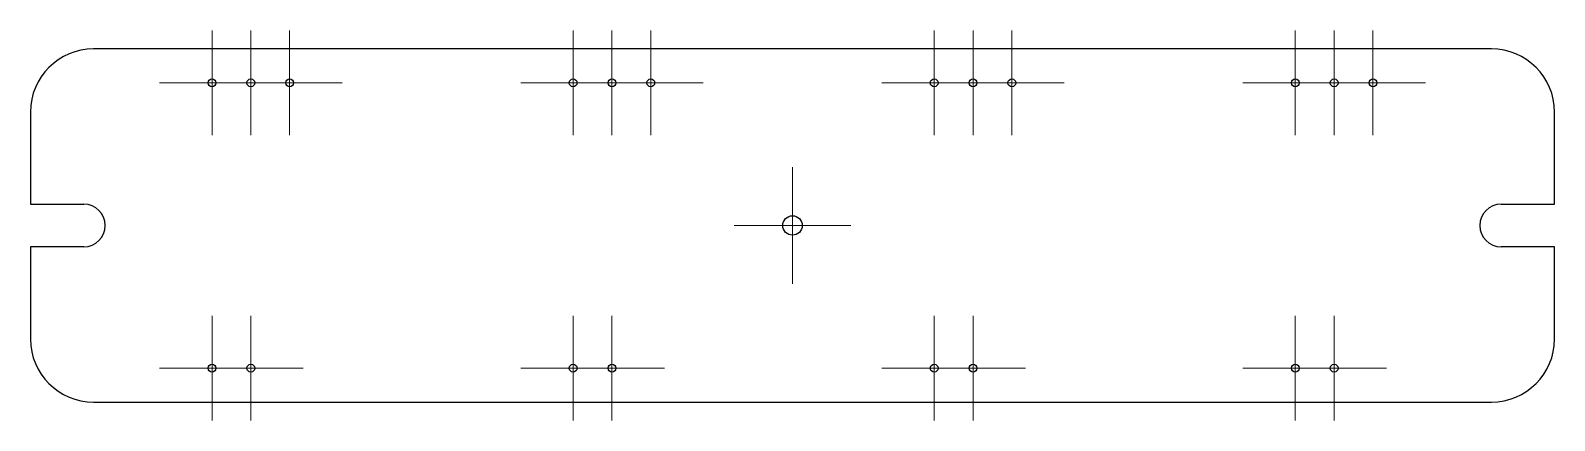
# Model space of a CAD drawing. Header units: millimetres. Extents: x 68.1 to 146.6, y 219.3 to 239.4.
import ezdxf

# ---------------------------------------------------------------- set-up
doc = ezdxf.new("R2010")
doc.units = ezdxf.units.MM

# ---------------------------------------------------------------- blocks, each defined once
blk = doc.blocks.new('SW_CENTERMARKSYMBOL_0')
at = {"color": 0, "linetype": 'Continuous', "lineweight": 18}
for p, q in [((0, 2.5), (0, 3)), ((0, 0), (0, 2.5)), ((-2.5, 0), (-3, 0)), ((0, 0), (-2.5, 0)), ((0, 0), (0, -2.5)), ((0, 0), (2.5, 0)), ((2.5, 0), (3, 0)), ((0, -2.5), (0, -3))]:
    blk.add_line(p, q, dxfattribs=at)
blk = doc.blocks.new('SW_CENTERMARKSYMBOL_1')
at = {"color": 0, "linetype": 'Continuous', "lineweight": 18}
for p, q in [((0, 2.5), (0, 2.7)), ((0, 0), (0, 2.5)), ((-2.5, 0), (-2.7, 0)), ((0, 0), (-2.5, 0)), ((0, 0), (0, -2.5)), ((0, 0), (2.5, 0)), ((2.5, 0), (2.7, 0)), ((0, -2.5), (0, -2.7))]:
    blk.add_line(p, q, dxfattribs=at)
blk = doc.blocks.new('SW_CENTERMARKSYMBOL_2')
at = {"color": 0, "linetype": 'Continuous', "lineweight": 18}
for p, q in [((0, 2.5), (0, 2.7)), ((0, 0), (0, 2.5)), ((-2.5, 0), (-2.7, 0)), ((0, 0), (-2.5, 0)), ((0, 0), (0, -2.5)), ((0, 0), (2.5, 0)), ((2.5, 0), (2.7, 0)), ((0, -2.5), (0, -2.7))]:
    blk.add_line(p, q, dxfattribs=at)
blk = doc.blocks.new('SW_CENTERMARKSYMBOL_3')
at = {"color": 0, "linetype": 'Continuous', "lineweight": 18}
for p, q in [((0, 2.5), (0, 2.7)), ((0, 0), (0, 2.5)), ((-2.5, 0), (-2.7, 0)), ((0, 0), (-2.5, 0)), ((0, 0), (0, -2.5)), ((0, 0), (2.5, 0)), ((2.5, 0), (2.7, 0)), ((0, -2.5), (0, -2.7))]:
    blk.add_line(p, q, dxfattribs=at)
blk = doc.blocks.new('SW_CENTERMARKSYMBOL_4')
at = {"color": 0, "linetype": 'Continuous', "lineweight": 18}
for p, q in [((0, 2.5), (0, 2.7)), ((0, 0), (0, 2.5)), ((-2.5, 0), (-2.7, 0)), ((0, 0), (-2.5, 0)), ((0, 0), (0, -2.5)), ((0, 0), (2.5, 0)), ((2.5, 0), (2.7, 0)), ((0, -2.5), (0, -2.7))]:
    blk.add_line(p, q, dxfattribs=at)
blk = doc.blocks.new('SW_CENTERMARKSYMBOL_5')
at = {"color": 0, "linetype": 'Continuous', "lineweight": 18}
for p, q in [((0, 2.5), (0, 2.7)), ((0, 0), (0, 2.5)), ((-2.5, 0), (-2.7, 0)), ((0, 0), (-2.5, 0)), ((0, 0), (0, -2.5)), ((0, 0), (2.5, 0)), ((2.5, 0), (2.7, 0)), ((0, -2.5), (0, -2.7))]:
    blk.add_line(p, q, dxfattribs=at)
blk = doc.blocks.new('SW_CENTERMARKSYMBOL_6')
at = {"color": 0, "linetype": 'Continuous', "lineweight": 18}
for p, q in [((0, 2.5), (0, 2.7)), ((0, 0), (0, 2.5)), ((-2.5, 0), (-2.7, 0)), ((0, 0), (-2.5, 0)), ((0, 0), (0, -2.5)), ((0, 0), (2.5, 0)), ((2.5, 0), (2.7, 0)), ((0, -2.5), (0, -2.7))]:
    blk.add_line(p, q, dxfattribs=at)
blk = doc.blocks.new('SW_CENTERMARKSYMBOL_7')
at = {"color": 0, "linetype": 'Continuous', "lineweight": 18}
for p, q in [((0, 2.5), (0, 2.7)), ((0, 0), (0, 2.5)), ((-2.5, 0), (-2.7, 0)), ((0, 0), (-2.5, 0)), ((0, 0), (0, -2.5)), ((0, 0), (2.5, 0)), ((2.5, 0), (2.7, 0)), ((0, -2.5), (0, -2.7))]:
    blk.add_line(p, q, dxfattribs=at)
blk = doc.blocks.new('SW_CENTERMARKSYMBOL_8')
at = {"color": 0, "linetype": 'Continuous', "lineweight": 18}
for p, q in [((0, 2.5), (0, 2.7)), ((0, 0), (0, 2.5)), ((-2.5, 0), (-2.7, 0)), ((0, 0), (-2.5, 0)), ((0, 0), (0, -2.5)), ((0, 0), (2.5, 0)), ((2.5, 0), (2.7, 0)), ((0, -2.5), (0, -2.7))]:
    blk.add_line(p, q, dxfattribs=at)
blk = doc.blocks.new('SW_CENTERMARKSYMBOL_9')
at = {"color": 0, "linetype": 'Continuous', "lineweight": 18}
for p, q in [((0, 2.5), (0, 2.7)), ((0, 0), (0, 2.5)), ((-2.5, 0), (-2.7, 0)), ((0, 0), (-2.5, 0)), ((0, 0), (0, -2.5)), ((0, 0), (2.5, 0)), ((2.5, 0), (2.7, 0)), ((0, -2.5), (0, -2.7))]:
    blk.add_line(p, q, dxfattribs=at)
blk = doc.blocks.new('SW_CENTERMARKSYMBOL_10')
at = {"color": 0, "linetype": 'Continuous', "lineweight": 18}
for p, q in [((0, 2.5), (0, 2.7)), ((0, 0), (0, 2.5)), ((-2.5, 0), (-2.7, 0)), ((0, 0), (-2.5, 0)), ((0, 0), (0, -2.5)), ((0, 0), (2.5, 0)), ((2.5, 0), (2.7, 0)), ((0, -2.5), (0, -2.7))]:
    blk.add_line(p, q, dxfattribs=at)
blk = doc.blocks.new('SW_CENTERMARKSYMBOL_11')
at = {"color": 0, "linetype": 'Continuous', "lineweight": 18}
for p, q in [((0, 2.5), (0, 2.7)), ((0, 0), (0, 2.5)), ((-2.5, 0), (-2.7, 0)), ((0, 0), (-2.5, 0)), ((0, 0), (0, -2.5)), ((0, 0), (2.5, 0)), ((2.5, 0), (2.7, 0)), ((0, -2.5), (0, -2.7))]:
    blk.add_line(p, q, dxfattribs=at)
blk = doc.blocks.new('SW_CENTERMARKSYMBOL_12')
at = {"color": 0, "linetype": 'Continuous', "lineweight": 18}
for p, q in [((0, 2.5), (0, 2.7)), ((0, 0), (0, 2.5)), ((-2.5, 0), (-2.7, 0)), ((0, 0), (-2.5, 0)), ((0, 0), (0, -2.5)), ((0, 0), (2.5, 0)), ((2.5, 0), (2.7, 0)), ((0, -2.5), (0, -2.7))]:
    blk.add_line(p, q, dxfattribs=at)
blk = doc.blocks.new('SW_CENTERMARKSYMBOL_13')
at = {"color": 0, "linetype": 'Continuous', "lineweight": 18}
for p, q in [((0, 2.5), (0, 2.7)), ((0, 0), (0, 2.5)), ((-2.5, 0), (-2.7, 0)), ((0, 0), (-2.5, 0)), ((0, 0), (0, -2.5)), ((0, 0), (2.5, 0)), ((2.5, 0), (2.7, 0)), ((0, -2.5), (0, -2.7))]:
    blk.add_line(p, q, dxfattribs=at)
blk = doc.blocks.new('SW_CENTERMARKSYMBOL_14')
at = {"color": 0, "linetype": 'Continuous', "lineweight": 18}
for p, q in [((0, 2.5), (0, 2.7)), ((0, 0), (0, 2.5)), ((-2.5, 0), (-2.7, 0)), ((0, 0), (-2.5, 0)), ((0, 0), (0, -2.5)), ((0, 0), (2.5, 0)), ((2.5, 0), (2.7, 0)), ((0, -2.5), (0, -2.7))]:
    blk.add_line(p, q, dxfattribs=at)
blk = doc.blocks.new('SW_CENTERMARKSYMBOL_15')
at = {"color": 0, "linetype": 'Continuous', "lineweight": 18}
for p, q in [((0, 2.5), (0, 2.7)), ((0, 0), (0, 2.5)), ((-2.5, 0), (-2.7, 0)), ((0, 0), (-2.5, 0)), ((0, 0), (0, -2.5)), ((0, 0), (2.5, 0)), ((2.5, 0), (2.7, 0)), ((0, -2.5), (0, -2.7))]:
    blk.add_line(p, q, dxfattribs=at)
blk = doc.blocks.new('SW_CENTERMARKSYMBOL_16')
at = {"color": 0, "linetype": 'Continuous', "lineweight": 18}
for p, q in [((0, 2.5), (0, 2.7)), ((0, 0), (0, 2.5)), ((-2.5, 0), (-2.7, 0)), ((0, 0), (-2.5, 0)), ((0, 0), (0, -2.5)), ((0, 0), (2.5, 0)), ((2.5, 0), (2.7, 0)), ((0, -2.5), (0, -2.7))]:
    blk.add_line(p, q, dxfattribs=at)
blk = doc.blocks.new('SW_CENTERMARKSYMBOL_17')
at = {"color": 0, "linetype": 'Continuous', "lineweight": 18}
for p, q in [((0, 2.5), (0, 2.7)), ((0, 0), (0, 2.5)), ((-2.5, 0), (-2.7, 0)), ((0, 0), (-2.5, 0)), ((0, 0), (0, -2.5)), ((0, 0), (2.5, 0)), ((2.5, 0), (2.7, 0)), ((0, -2.5), (0, -2.7))]:
    blk.add_line(p, q, dxfattribs=at)
blk = doc.blocks.new('SW_CENTERMARKSYMBOL_18')
at = {"color": 0, "linetype": 'Continuous', "lineweight": 18}
for p, q in [((0, 2.5), (0, 2.7)), ((0, 0), (0, 2.5)), ((-2.5, 0), (-2.7, 0)), ((0, 0), (-2.5, 0)), ((0, 0), (0, -2.5)), ((0, 0), (2.5, 0)), ((2.5, 0), (2.7, 0)), ((0, -2.5), (0, -2.7))]:
    blk.add_line(p, q, dxfattribs=at)
blk = doc.blocks.new('SW_CENTERMARKSYMBOL_19')
at = {"color": 0, "linetype": 'Continuous', "lineweight": 18}
for p, q in [((0, 2.5), (0, 2.7)), ((0, 0), (0, 2.5)), ((-2.5, 0), (-2.7, 0)), ((0, 0), (-2.5, 0)), ((0, 0), (0, -2.5)), ((0, 0), (2.5, 0)), ((2.5, 0), (2.7, 0)), ((0, -2.5), (0, -2.7))]:
    blk.add_line(p, q, dxfattribs=at)
blk = doc.blocks.new('SW_CENTERMARKSYMBOL_20')
at = {"color": 0, "linetype": 'Continuous', "lineweight": 18}
for p, q in [((0, 2.5), (0, 2.7)), ((0, 0), (0, 2.5)), ((-2.5, 0), (-2.7, 0)), ((0, 0), (-2.5, 0)), ((0, 0), (0, -2.5)), ((0, 0), (2.5, 0)), ((2.5, 0), (2.7, 0)), ((0, -2.5), (0, -2.7))]:
    blk.add_line(p, q, dxfattribs=at)

msp = doc.modelspace()

# ---------------------------------------------------------------- linework, layer by layer
at = {"color": 7, "linetype": 'Continuous', "lineweight": 25}
for p, q in [((143.33, 238.444), (71.33, 238.444)), ((68.08, 235.194), (68.08, 230.444)), ((146.58, 230.444), (146.58, 235.194)), ((68.08, 230.444), (70.83, 230.444)), ((143.83, 230.444), (146.58, 230.444)), ((68.08, 228.244), (68.08, 223.494)), ((70.83, 228.244), (68.08, 228.244)), ((146.58, 228.244), (143.83, 228.244)), ((146.58, 223.494), (146.58, 228.244)), ((71.33, 220.244), (143.33, 220.244))]:
    msp.add_line(p, q, dxfattribs=at)
for centre, radius in [((77.43, 236.699), 0.2), ((79.43, 236.699), 0.2), ((81.43, 236.699), 0.2), ((96.03, 236.699), 0.2), ((98.03, 236.699), 0.2), ((100.03, 236.699), 0.2), ((114.63, 236.699), 0.2), ((116.63, 236.699), 0.2), ((118.63, 236.699), 0.2), ((133.23, 236.699), 0.2), ((135.23, 236.699), 0.2), ((137.23, 236.699), 0.2), ((107.33, 229.344), 0.5), ((77.43, 221.989), 0.2), ((79.43, 221.989), 0.2), ((96.03, 221.989), 0.2), ((98.03, 221.989), 0.2), ((114.63, 221.989), 0.2), ((116.63, 221.989), 0.2), ((133.23, 221.989), 0.2), ((135.23, 221.989), 0.2)]:
    msp.add_circle(centre, radius, dxfattribs=at)
for centre, radius, start, end in [((71.33, 235.194), 3.25, 90, 180), ((143.33, 235.194), 3.25, 0, 90), ((70.83, 229.344), 1.1, 270, 90), ((143.83, 229.344), 1.1, 90, 270), ((71.33, 223.494), 3.25, 180, 270), ((143.33, 223.494), 3.25, 270, 0)]:
    msp.add_arc(centre, radius, start, end, dxfattribs=at)

# ---------------------------------------------------------------- block references
at = {"color": 7, "linetype": 'Continuous', "lineweight": 18}
for name, p in [('SW_CENTERMARKSYMBOL_1', (77.43, 236.699)), ('SW_CENTERMARKSYMBOL_5', (79.43, 236.699)), ('SW_CENTERMARKSYMBOL_6', (81.43, 236.699)), ('SW_CENTERMARKSYMBOL_12', (96.03, 236.699)), ('SW_CENTERMARKSYMBOL_11', (98.03, 236.699)), ('SW_CENTERMARKSYMBOL_10', (100.03, 236.699)), ('SW_CENTERMARKSYMBOL_19', (114.63, 236.699)), ('SW_CENTERMARKSYMBOL_18', (116.63, 236.699)), ('SW_CENTERMARKSYMBOL_17', (118.63, 236.699)), ('SW_CENTERMARKSYMBOL_14', (133.23, 236.699)), ('SW_CENTERMARKSYMBOL_13', (135.23, 236.699)), ('SW_CENTERMARKSYMBOL_2', (137.23, 236.699)), ('SW_CENTERMARKSYMBOL_0', (107.33, 229.344)), ('SW_CENTERMARKSYMBOL_7', (77.43, 221.989)), ('SW_CENTERMARKSYMBOL_8', (79.43, 221.989)), ('SW_CENTERMARKSYMBOL_9', (96.03, 221.989)), ('SW_CENTERMARKSYMBOL_20', (98.03, 221.989)), ('SW_CENTERMARKSYMBOL_16', (114.63, 221.989)), ('SW_CENTERMARKSYMBOL_15', (116.63, 221.989)), ('SW_CENTERMARKSYMBOL_3', (133.23, 221.989)), ('SW_CENTERMARKSYMBOL_4', (135.23, 221.989))]:
    msp.add_blockref(name, p, dxfattribs=at)

doc.saveas('drawing.dxf')
